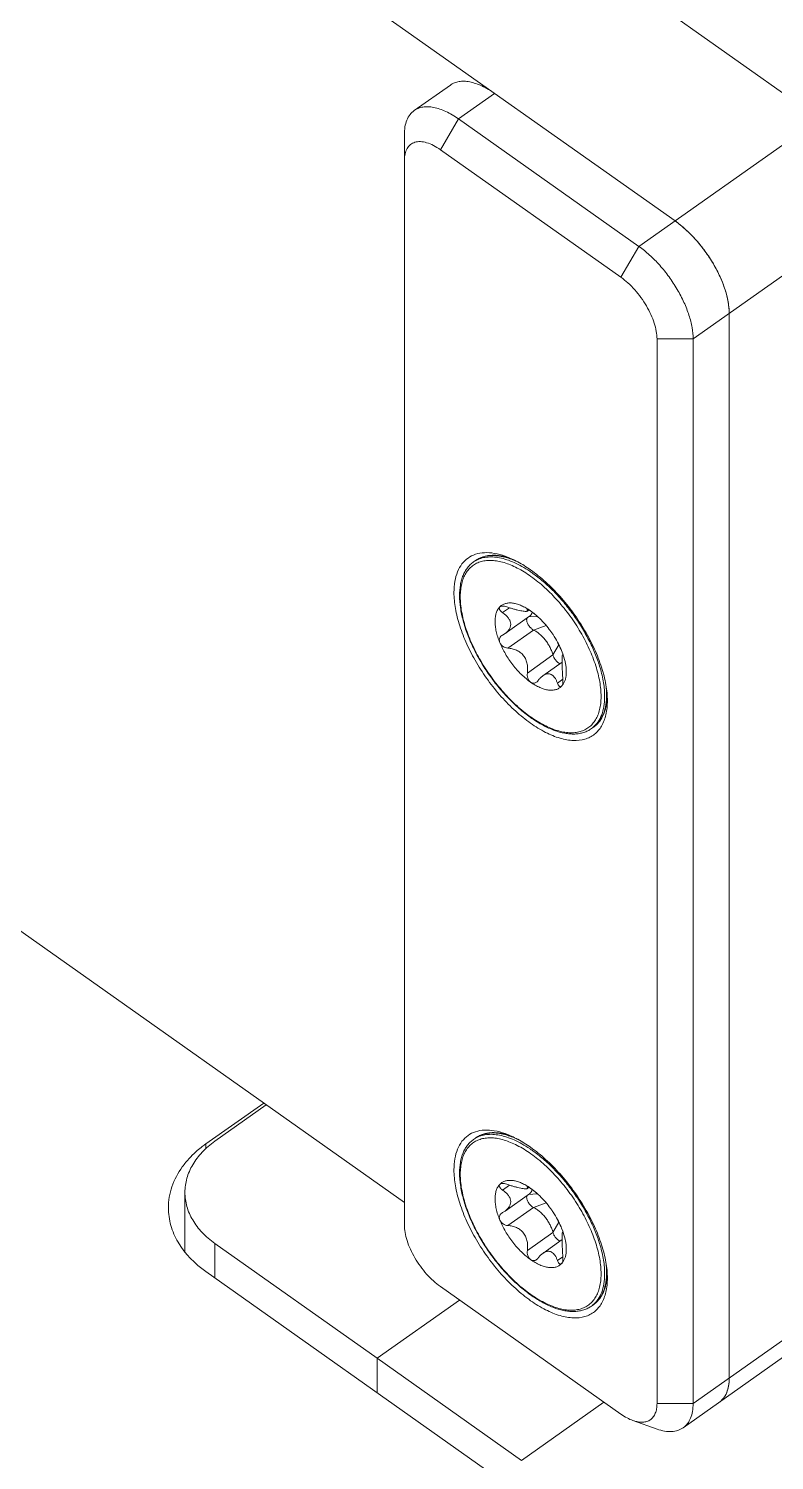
# Model space of a CAD drawing. Header units: millimetres. Extents: x 0 to 9253, y 0 to 2730.
# Drawn here: x 5332 to 5361.2, y 1810.2 to 1866.4 of the extents above; entities that cross this region are included whole.
import ezdxf

# ---------------------------------------------------------------- set-up
doc = ezdxf.new("R2010")
doc.units = ezdxf.units.MM
doc.layers.get('0').update_dxf_attribs({"lineweight": 13})

msp = doc.modelspace()

# ---------------------------------------------------------------- linework, layer by layer
at = {"color": 7, "linetype": 'Continuous'}
for p, q in [((5357.306, 1858.814), (5028.502, 2091.314)), ((5036.671, 2039.576), (5346.7, 1820.352)), ((5350.942, 1871.314), (5362.963, 1862.814)), ((5348.503, 1864.142), (5347.089, 1863.142)), ((5348.821, 1862.814), (5350.235, 1863.814)), ((5348.821, 1862.814), (5348.114, 1861.607)), ((5348.821, 1862.814), (5355.892, 1857.814)), ((5355.892, 1857.814), (5362.963, 1862.814)), ((5346.7, 1819.474), (5346.7, 1862.193)), ((5348.114, 1861.607), (5355.185, 1856.607)), ((5358.013, 1854.193), (5365.084, 1859.193)), ((5355.185, 1856.607), (5355.892, 1857.814)), ((5359.428, 1855.193), (5359.428, 1813.474)), ((5356.599, 1854.193), (5356.599, 1812.474)), ((5358.013, 1854.193), (5356.599, 1854.193)), ((5358.013, 1854.193), (5358.013, 1812.474)), ((5349.411, 1845.453), (5349.487, 1845.507)), ((5350.636, 1845.641), (5350.631, 1845.642)), ((5350.636, 1845.641), (5350.631, 1845.642)), ((5350.451, 1843.7), (5350.44, 1843.69)), ((5350.821, 1843.659), (5350.548, 1843.467)), ((5351.605, 1843.325), (5350.645, 1842.646)), ((5351.54, 1843.597), (5351.519, 1843.583)), ((5351.586, 1843.574), (5351.521, 1843.528)), ((5351.566, 1843.297), (5351.907, 1843.316)), ((5351.586, 1843.575), (5351.649, 1843.533)), ((5350.548, 1842.588), (5350.515, 1842.568)), ((5350.645, 1842.646), (5350.548, 1842.588)), ((5351.76, 1842.786), (5350.758, 1842.077)), ((5351.76, 1842.786), (5352.25, 1842.965)), ((5352.522, 1841.808), (5352.752, 1842.209)), ((5352.903, 1841.859), (5352.859, 1841.98)), ((5352.522, 1841.808), (5351.519, 1841.099)), ((5352.882, 1841.525), (5352.12, 1840.987)), ((5352.914, 1841.811), (5352.897, 1841.799)), ((5352.897, 1841.799), (5352.909, 1841.797)), ((5352.914, 1841.811), (5352.903, 1841.859)), ((5352.914, 1841.801), (5352.909, 1841.797)), ((5352.909, 1841.797), (5352.913, 1841.797)), ((5352.913, 1841.797), (5352.914, 1841.811)), ((5352.913, 1840.855), (5352.699, 1840.704)), ((5354.37, 1841.302), (5354.371, 1841.298)), ((5354.37, 1841.302), (5354.371, 1841.298)), ((5352.848, 1840.574), (5352.859, 1840.583)), ((5354.029, 1838.921), (5354.106, 1838.975)), ((5341.189, 1824.249), (5338.921, 1822.645)), ((5339.275, 1822.749), (5341.293, 1824.175)), ((5349.411, 1822.825), (5349.487, 1822.879)), ((5350.636, 1823.013), (5350.631, 1823.015)), ((5350.636, 1823.013), (5350.631, 1823.015)), ((5338.921, 1822.645), (5338.921, 1822.458)), ((5338.103, 1820.749), (5338.103, 1818.424)), ((5350.451, 1821.072), (5350.44, 1821.063)), ((5350.821, 1821.032), (5350.548, 1820.839)), ((5351.605, 1820.698), (5350.645, 1820.018)), ((5351.54, 1820.97), (5351.519, 1820.955)), ((5351.586, 1820.947), (5351.521, 1820.901)), ((5351.566, 1820.67), (5351.907, 1820.689)), ((5351.586, 1820.947), (5351.649, 1820.906)), ((5351.76, 1820.158), (5350.758, 1819.449)), ((5351.76, 1820.158), (5352.25, 1820.338)), ((5350.548, 1819.96), (5350.515, 1819.94)), ((5350.645, 1820.018), (5350.548, 1819.96)), ((5352.522, 1819.18), (5352.752, 1819.581)), ((5352.522, 1819.18), (5351.519, 1818.471)), ((5352.903, 1819.232), (5352.859, 1819.352)), ((5352.914, 1819.184), (5352.897, 1819.172)), ((5352.897, 1819.172), (5352.909, 1819.17)), ((5352.914, 1819.183), (5352.903, 1819.232)), ((5352.914, 1819.174), (5352.909, 1819.17)), ((5352.909, 1819.17), (5352.913, 1819.169)), ((5352.913, 1819.169), (5352.914, 1819.183)), ((5339.275, 1818.749), (5339.275, 1817.395)), ((5345.639, 1814.249), (5339.275, 1818.749)), ((5352.882, 1818.898), (5352.12, 1818.359)), ((5354.37, 1818.674), (5354.371, 1818.67)), ((5354.37, 1818.674), (5354.371, 1818.67)), ((5352.913, 1818.228), (5352.699, 1818.076)), ((5352.848, 1817.947), (5352.859, 1817.956)), ((5338.921, 1817.645), (5349.882, 1809.895)), ((5358.013, 1812.474), (5365.084, 1817.474)), ((5355.185, 1812.059), (5348.114, 1817.059)), ((5348.864, 1816.529), (5345.639, 1814.249)), ((5345.639, 1814.247), (5348.865, 1816.528)), ((5354.029, 1816.293), (5354.106, 1816.347)), ((5364.695, 1816.524), (5357.624, 1811.524)), ((5345.639, 1812.895), (5345.639, 1814.249)), ((5351.296, 1810.247), (5345.639, 1814.247)), ((5351.296, 1810.247), (5354.522, 1812.528)), ((5356.599, 1812.474), (5358.013, 1812.474)), ((5355.656, 1811.807), (5356.599, 1811.474))]:
    msp.add_line(p, q, dxfattribs=at)
for centre, radius, start, end in [((5349.991, 1844.632), 1.005, 119.9292, 125.2558), ((5350.067, 1844.687), 1.004, 120.3226, 125.2571), ((5350.078, 1844.668), 1.026, 114.0215, 120.3004), ((5350.086, 1844.65), 1.045, 113.4047, 114.0309), ((5348.808, 1840.897), 5.043, 54.564, 56.2128), ((5348.678, 1840.714), 5.268, 54.0834, 54.5753), ((5351.625, 1844.087), 2.733, 179.5184, 180.0007), ((5350.803, 1843.335), 0.508, 134.0281, 135.7069), ((5350.211, 1841.499), 2.491, 54.7313, 56.4817), ((5349.233, 1840.428), 3.946, 35.3929, 37.1183), ((5349.232, 1840.427), 3.948, 33.4584, 35.3949), ((5349.337, 1840.494), 3.824, 28.3529, 33.4912), ((5350.024, 1840.816), 3.064, 19.9126, 22.3124), ((5350.137, 1840.858), 2.944, 19.3137, 19.9063), ((5350.18, 1840.873), 2.899, 18.9813, 19.313), ((5350.203, 1840.881), 2.874, 18.8073, 18.9811), ((5350.218, 1840.886), 2.858, 18.6688, 18.8073), ((5351.674, 1840.187), 2.733, 359.5184, 0.0007), ((5351.745, 1840.187), 2.803, 359.5184, 0.0007), ((5351.814, 1840.241), 2.811, 359.6745, 0.0003), ((5352.218, 1840.275), 2.436, 353.8088, 356.4328), ((5353.45, 1839.74), 1.003, 305.2667, 310.601), ((5353.527, 1839.794), 1.003, 305.2672, 310.7711), ((5349.991, 1822.005), 1.005, 119.9292, 125.2558), ((5350.067, 1822.06), 1.004, 120.3226, 125.2571), ((5350.078, 1822.04), 1.026, 114.0215, 120.3004), ((5350.086, 1822.023), 1.045, 113.4047, 114.0309), ((5348.808, 1818.27), 5.043, 54.564, 56.2128), ((5348.678, 1818.086), 5.268, 54.0834, 54.5753), ((5351.625, 1821.459), 2.733, 179.5184, 180.0007), ((5350.803, 1820.708), 0.508, 134.0281, 135.7069), ((5350.211, 1818.872), 2.491, 54.7313, 56.4817), ((5349.233, 1817.801), 3.946, 35.3929, 37.1183), ((5349.232, 1817.8), 3.948, 33.4584, 35.3949), ((5349.337, 1817.866), 3.824, 28.3529, 33.4912), ((5350.024, 1818.189), 3.064, 19.9126, 22.3124), ((5350.137, 1818.23), 2.944, 19.3137, 19.9063), ((5350.18, 1818.245), 2.899, 18.9813, 19.313), ((5350.203, 1818.253), 2.874, 18.8073, 18.9811), ((5350.218, 1818.258), 2.858, 18.6688, 18.8073), ((5351.674, 1817.559), 2.733, 359.5184, 0.0007), ((5351.745, 1817.559), 2.803, 359.5184, 0.0007), ((5351.814, 1817.613), 2.811, 359.6745, 0.0003), ((5352.218, 1817.647), 2.436, 353.8088, 356.4328), ((5353.45, 1817.112), 1.003, 305.2667, 310.601), ((5353.527, 1817.167), 1.003, 305.2672, 310.7711), ((5358.486, 1813.232), 0.904, 327.7935, 330.9858), ((5358.603, 1813.14), 0.754, 305.258, 308.1366)]:
    msp.add_arc(centre, radius, start, end, dxfattribs=at)
for points, knots in [([(5362.822, 1864.085), (5362.822, 1864.307), (5362.783, 1864.773), (5362.632, 1865.488), (5362.388, 1866.238), (5362.057, 1867.004), (5361.647, 1867.768), (5361.169, 1868.511), (5360.633, 1869.215), (5360.053, 1869.863), (5359.443, 1870.438), (5358.818, 1870.928), (5358.193, 1871.319), (5357.583, 1871.603), (5357.001, 1871.773), (5356.46, 1871.823), (5356.045, 1871.759), (5355.755, 1871.643), (5355.625, 1871.566), (5355.564, 1871.523)], [0, 0, 0, 0, 0.057003, 0.11975, 0.187541, 0.259376, 0.334045, 0.410199, 0.486425, 0.561307, 0.633489, 0.701741, 0.765036, 0.822643, 0.874249, 0.920128, 0.961345, 0.980849, 1, 1, 1, 1]), ([(5350.235, 1863.814), (5350.077, 1863.926), (5349.767, 1864.113), (5349.354, 1864.26), (5349.049, 1864.296), (5348.845, 1864.285), (5348.661, 1864.236), (5348.552, 1864.177), (5348.503, 1864.142)], [0, 0, 0, 0, 0.311571, 0.578632, 0.695783, 0.803349, 0.903648, 1, 1, 1, 1]), ([(5347.089, 1863.142), (5347.138, 1863.177), (5347.247, 1863.236), (5347.431, 1863.285), (5347.635, 1863.296), (5347.94, 1863.26), (5348.353, 1863.113), (5348.663, 1862.926), (5348.821, 1862.814)], [0, 0, 0, 0, 0.096353, 0.196653, 0.304221, 0.421374, 0.688435, 1, 1, 1, 1]), ([(5346.7, 1862.193), (5346.7, 1862.296), (5346.714, 1862.491), (5346.786, 1862.76), (5346.909, 1862.984), (5347.026, 1863.098), (5347.089, 1863.142)], [0, 0, 0, 0, 0.289751, 0.548335, 0.78139, 1, 1, 1, 1]), ([(5346.7, 1861.193), (5346.7, 1861.279), (5346.714, 1861.44), (5346.792, 1861.657), (5346.929, 1861.82), (5347.116, 1861.914), (5347.34, 1861.935), (5347.588, 1861.887), (5347.853, 1861.777), (5348.026, 1861.669), (5348.114, 1861.607)], [0, 0, 0, 0, 0.132191, 0.246627, 0.349321, 0.450496, 0.560965, 0.688028, 0.83459, 1, 1, 1, 1]), ([(5359.428, 1855.193), (5359.428, 1855.341), (5359.395, 1855.656), (5359.272, 1856.136), (5359.075, 1856.638), (5358.812, 1857.141), (5358.493, 1857.628), (5358.129, 1858.08), (5357.735, 1858.481), (5357.451, 1858.712), (5357.306, 1858.814)], [0, 0, 0, 0, 0.102755, 0.217924, 0.343218, 0.475537, 0.611221, 0.746367, 0.877161, 1, 1, 1, 1]), ([(5357.306, 1858.814), (5357.342, 1858.789), (5357.489, 1858.681), (5357.629, 1858.563), (5357.731, 1858.47)], [0, 0, 0, 0, 0.241635, 1, 1, 1, 1]), ([(5357.731, 1858.47), (5358.154, 1858.085), (5358.847, 1857.208), (5359.291, 1856.171), (5359.384, 1855.649)], [0, 0, 0, 0, 0.518754, 1, 1, 1, 1]), ([(5355.892, 1857.814), (5356.037, 1857.712), (5356.321, 1857.481), (5356.715, 1857.08), (5357.079, 1856.628), (5357.398, 1856.141), (5357.661, 1855.638), (5357.857, 1855.136), (5357.981, 1854.656), (5358.013, 1854.341), (5358.013, 1854.193)], [0, 0, 0, 0, 0.122837, 0.253629, 0.388777, 0.524463, 0.656785, 0.782079, 0.897247, 1, 1, 1, 1]), ([(5355.185, 1856.607), (5355.281, 1856.539), (5355.471, 1856.385), (5355.825, 1856.025), (5356.129, 1855.607), (5356.364, 1855.156), (5356.495, 1854.822), (5356.578, 1854.501), (5356.599, 1854.292), (5356.599, 1854.193)], [0, 0, 0, 0, 0.122879, 0.253716, 0.524307, 0.65667, 0.782004, 0.897211, 1, 1, 1, 1]), ([(5359.384, 1855.649), (5359.391, 1855.609), (5359.415, 1855.458), (5359.428, 1855.305), (5359.428, 1855.193)], [0, 0, 0, 0, 0.26293, 1, 1, 1, 1]), ([(5350.648, 1845.678), (5350.51, 1845.727), (5350.243, 1845.8), (5349.849, 1845.831), (5349.493, 1845.772), (5349.185, 1845.621), (5348.941, 1845.382), (5348.766, 1845.066), (5348.664, 1844.683), (5348.644, 1844.407), (5348.644, 1844.262)], [0, 0, 0, 0, 0.144915, 0.274145, 0.390691, 0.499997, 0.609306, 0.725837, 0.855094, 1, 1, 1, 1]), ([(5348.862, 1844.137), (5348.862, 1844.276), (5348.877, 1844.482), (5348.936, 1844.742), (5348.996, 1844.919), (5349.073, 1845.08), (5349.168, 1845.224), (5349.28, 1845.35), (5349.366, 1845.421), (5349.411, 1845.453)], [0, 0, 0, 0, 0.283345, 0.414706, 0.539907, 0.659852, 0.775647, 0.888522, 1, 1, 1, 1]), ([(5348.892, 1844.11), (5348.892, 1844.196), (5348.902, 1844.363), (5348.943, 1844.601), (5349.01, 1844.816), (5349.102, 1845.006), (5349.22, 1845.169), (5349.363, 1845.303), (5349.528, 1845.405), (5349.713, 1845.476), (5349.917, 1845.513), (5350.136, 1845.517), (5350.369, 1845.489), (5350.615, 1845.429), (5350.869, 1845.338), (5351.131, 1845.216), (5351.398, 1845.065), (5351.765, 1844.821), (5352.217, 1844.452), (5352.727, 1843.931), (5353.198, 1843.344), (5353.611, 1842.712), (5353.951, 1842.059), (5354.167, 1841.507), (5354.291, 1841.075), (5354.357, 1840.767), (5354.397, 1840.472), (5354.407, 1840.28), (5354.407, 1840.187)], [0, 0, 0, 0, 0.027495, 0.05307, 0.076848, 0.099092, 0.120176, 0.140583, 0.160874, 0.181623, 0.20335, 0.226477, 0.251305, 0.278019, 0.306706, 0.337363, 0.369924, 0.404265, 0.477539, 0.555486, 0.636, 0.716797, 0.795572, 0.870161, 0.905308, 0.938752, 0.970355, 1, 1, 1, 1]), ([(5349.487, 1845.507), (5349.528, 1845.535), (5349.613, 1845.587), (5349.751, 1845.647), (5349.899, 1845.689), (5350.111, 1845.723), (5350.397, 1845.718), (5350.625, 1845.672), (5350.742, 1845.639)], [0, 0, 0, 0, 0.113664, 0.22845, 0.345652, 0.466321, 0.72138, 1, 1, 1, 1]), ([(5349.489, 1845.503), (5349.553, 1845.54), (5349.692, 1845.6), (5349.922, 1845.649), (5350.172, 1845.655), (5350.439, 1845.62), (5350.721, 1845.545), (5351.014, 1845.43), (5351.315, 1845.278), (5351.513, 1845.156), (5351.612, 1845.089)], [0, 0, 0, 0, 0.097326, 0.199251, 0.308335, 0.426372, 0.554406, 0.692838, 0.841549, 1, 1, 1, 1]), ([(5350.631, 1845.642), (5350.543, 1845.665), (5350.372, 1845.698), (5350.119, 1845.711), (5349.884, 1845.684), (5349.738, 1845.639), (5349.671, 1845.61)], [0, 0, 0, 0, 0.278255, 0.535331, 0.77433, 1, 1, 1, 1]), ([(5350.899, 1845.558), (5350.877, 1845.566), (5350.791, 1845.597), (5350.703, 1845.624), (5350.636, 1845.641)], [0, 0, 0, 0, 0.256803, 1, 1, 1, 1]), ([(5351.649, 1845.142), (5351.486, 1845.257), (5351.164, 1845.46), (5350.818, 1845.618), (5350.648, 1845.678)], [0, 0, 0, 0, 0.525376, 1, 1, 1, 1]), ([(5351.147, 1845.453), (5351.126, 1845.463), (5351.045, 1845.5), (5350.962, 1845.534), (5350.899, 1845.558)], [0, 0, 0, 0, 0.255762, 1, 1, 1, 1]), ([(5354.655, 1840.012), (5354.655, 1840.221), (5354.609, 1840.667), (5354.434, 1841.348), (5354.155, 1842.058), (5353.783, 1842.772), (5353.33, 1843.462), (5352.816, 1844.102), (5352.257, 1844.669), (5351.854, 1844.997), (5351.649, 1845.142)], [0, 0, 0, 0, 0.102762, 0.217916, 0.343217, 0.475537, 0.611221, 0.746377, 0.877152, 1, 1, 1, 1]), ([(5351.769, 1844.98), (5351.914, 1844.875), (5352.202, 1844.644), (5352.61, 1844.253), (5352.998, 1843.817), (5353.359, 1843.346), (5353.683, 1842.849), (5353.965, 1842.337), (5354.197, 1841.822), (5354.319, 1841.474), (5354.37, 1841.302)], [0, 0, 0, 0, 0.1177, 0.241566, 0.369691, 0.49999, 0.63029, 0.758419, 0.882291, 1, 1, 1, 1]), ([(5348.644, 1844.262), (5348.644, 1844.052), (5348.69, 1843.606), (5348.865, 1842.925), (5349.144, 1842.215), (5349.516, 1841.501), (5349.968, 1840.811), (5350.483, 1840.171), (5351.041, 1839.604), (5351.444, 1839.276), (5351.649, 1839.131)], [0, 0, 0, 0, 0.102762, 0.217916, 0.343217, 0.475537, 0.611221, 0.746377, 0.877152, 1, 1, 1, 1]), ([(5354.029, 1838.921), (5353.984, 1838.888), (5353.886, 1838.83), (5353.727, 1838.766), (5353.555, 1838.725), (5353.373, 1838.706), (5353.183, 1838.711), (5352.911, 1838.746), (5352.555, 1838.849), (5352.121, 1839.049), (5351.68, 1839.323), (5351.239, 1839.667), (5350.81, 1840.07), (5350.402, 1840.524), (5350.026, 1841.018), (5349.689, 1841.539), (5349.401, 1842.076), (5349.168, 1842.614), (5348.996, 1843.143), (5348.889, 1843.648), (5348.862, 1843.979), (5348.862, 1844.137)], [0, 0, 0, 0, 0.020348, 0.040954, 0.062113, 0.084064, 0.107004, 0.131105, 0.183172, 0.24076, 0.303704, 0.371386, 0.442864, 0.516969, 0.592396, 0.667769, 0.741718, 0.812942, 0.88029, 0.942837, 1, 1, 1, 1]), ([(5354.407, 1840.164), (5354.406, 1840.077), (5354.397, 1839.911), (5354.356, 1839.672), (5354.289, 1839.457), (5354.196, 1839.267), (5354.078, 1839.104), (5353.936, 1838.97), (5353.771, 1838.868), (5353.586, 1838.798), (5353.382, 1838.76), (5353.163, 1838.756), (5352.929, 1838.784), (5352.684, 1838.844), (5352.429, 1838.935), (5352.167, 1839.057), (5351.901, 1839.208), (5351.534, 1839.452), (5351.082, 1839.822), (5350.571, 1840.342), (5350.101, 1840.929), (5349.688, 1841.561), (5349.348, 1842.214), (5349.131, 1842.766), (5349.008, 1843.198), (5348.942, 1843.506), (5348.901, 1843.801), (5348.892, 1843.993), (5348.892, 1844.087)], [0, 0, 0, 0, 0.027495, 0.05307, 0.076848, 0.099092, 0.120176, 0.140583, 0.160874, 0.181623, 0.20335, 0.226477, 0.251305, 0.278019, 0.306706, 0.337363, 0.369924, 0.404265, 0.477539, 0.555486, 0.636, 0.716797, 0.795572, 0.870161, 0.905308, 0.938752, 0.970355, 1, 1, 1, 1]), ([(5350.44, 1843.69), (5350.409, 1843.658), (5350.353, 1843.583), (5350.294, 1843.449), (5350.26, 1843.293), (5350.249, 1843.118), (5350.262, 1842.927), (5350.298, 1842.723), (5350.357, 1842.509), (5350.41, 1842.366), (5350.44, 1842.293)], [0, 0, 0, 0, 0.091266, 0.189474, 0.297243, 0.416076, 0.54641, 0.687871, 0.839572, 1, 1, 1, 1]), ([(5350.425, 1843.611), (5350.421, 1843.625), (5350.418, 1843.647), (5350.427, 1843.674), (5350.435, 1843.685), (5350.44, 1843.69)], [0, 0, 0, 0, 0.521535, 0.759521, 1, 1, 1, 1]), ([(5351.587, 1843.576), (5351.531, 1843.613), (5351.421, 1843.679), (5351.253, 1843.759), (5351.092, 1843.815), (5350.938, 1843.845), (5350.794, 1843.85), (5350.663, 1843.828), (5350.546, 1843.779), (5350.48, 1843.729), (5350.45, 1843.701)], [0, 0, 0, 0, 0.162342, 0.313094, 0.45169, 0.578275, 0.693796, 0.80029, 0.900994, 1, 1, 1, 1]), ([(5350.758, 1843.681), (5350.728, 1843.692), (5350.67, 1843.71), (5350.597, 1843.723), (5350.543, 1843.725), (5350.498, 1843.721), (5350.467, 1843.711), (5350.451, 1843.7)], [0, 0, 0, 0, 0.299243, 0.576412, 0.70117, 0.813951, 1, 1, 1, 1]), ([(5351.521, 1843.528), (5351.517, 1843.525), (5351.507, 1843.521), (5351.488, 1843.518), (5351.464, 1843.517), (5351.42, 1843.518), (5351.351, 1843.526), (5351.254, 1843.542), (5351.141, 1843.566), (5351.017, 1843.597), (5350.888, 1843.636), (5350.801, 1843.665), (5350.758, 1843.681)], [0, 0, 0, 0, 0.017776, 0.04129, 0.071725, 0.10971, 0.208848, 0.336332, 0.485753, 0.649852, 0.822688, 1, 1, 1, 1]), ([(5350.548, 1843.467), (5350.533, 1843.477), (5350.505, 1843.499), (5350.469, 1843.536), (5350.441, 1843.572), (5350.429, 1843.599), (5350.425, 1843.611)], [0, 0, 0, 0, 0.288787, 0.555164, 0.793406, 1, 1, 1, 1]), ([(5350.548, 1843.467), (5350.588, 1843.438), (5350.663, 1843.38), (5350.759, 1843.281), (5350.82, 1843.19), (5350.851, 1843.114), (5350.864, 1843.056), (5350.868, 1842.998), (5350.861, 1842.94), (5350.844, 1842.883), (5350.81, 1842.81), (5350.745, 1842.726), (5350.68, 1842.671), (5350.645, 1842.646)], [0, 0, 0, 0, 0.143825, 0.278772, 0.403871, 0.463152, 0.520788, 0.577527, 0.634216, 0.691616, 0.750259, 0.871969, 1, 1, 1, 1]), ([(5351.492, 1843.189), (5351.492, 1843.195), (5351.493, 1843.218), (5351.499, 1843.241), (5351.506, 1843.255)], [0, 0, 0, 0, 0.275702, 1, 1, 1, 1]), ([(5351.76, 1842.786), (5351.743, 1842.794), (5351.709, 1842.815), (5351.661, 1842.855), (5351.615, 1842.903), (5351.574, 1842.958), (5351.54, 1843.017), (5351.513, 1843.076), (5351.497, 1843.134), (5351.492, 1843.171), (5351.492, 1843.189)], [0, 0, 0, 0, 0.112622, 0.23785, 0.371685, 0.50936, 0.645708, 0.775681, 0.894882, 1, 1, 1, 1]), ([(5351.519, 1843.583), (5351.518, 1843.584), (5351.516, 1843.588), (5351.515, 1843.593), (5351.514, 1843.597), (5351.516, 1843.599), (5351.517, 1843.6)], [0, 0, 0, 0, 0.355902, 0.628068, 0.829749, 1, 1, 1, 1]), ([(5351.517, 1843.6), (5351.519, 1843.601), (5351.525, 1843.601), (5351.532, 1843.6), (5351.544, 1843.596), (5351.562, 1843.588), (5351.577, 1843.58), (5351.586, 1843.575)], [0, 0, 0, 0, 0.111663, 0.198844, 0.309885, 0.605789, 1, 1, 1, 1]), ([(5351.519, 1843.583), (5351.522, 1843.577), (5351.528, 1843.566), (5351.532, 1843.551), (5351.53, 1843.537), (5351.524, 1843.531), (5351.521, 1843.528)], [0, 0, 0, 0, 0.328739, 0.585572, 0.792553, 1, 1, 1, 1]), ([(5351.605, 1843.325), (5351.618, 1843.334), (5351.641, 1843.355), (5351.682, 1843.407), (5351.701, 1843.455), (5351.709, 1843.488)], [0, 0, 0, 0, 0.234322, 0.475484, 1, 1, 1, 1]), ([(5351.649, 1843.533), (5351.676, 1843.514), (5351.729, 1843.474), (5351.826, 1843.393), (5351.895, 1843.328), (5351.938, 1843.286)], [0, 0, 0, 0, 0.255249, 0.526148, 1, 1, 1, 1]), ([(5351.944, 1843.293), (5351.92, 1843.316), (5351.826, 1843.4), (5351.726, 1843.479), (5351.649, 1843.533)], [0, 0, 0, 0, 0.257633, 1, 1, 1, 1]), ([(5352.38, 1842.81), (5352.314, 1842.898), (5352.175, 1843.066), (5352.023, 1843.221), (5351.944, 1843.293)], [0, 0, 0, 0, 0.50747, 1, 1, 1, 1]), ([(5350.515, 1842.568), (5350.493, 1842.552), (5350.453, 1842.513), (5350.431, 1842.461), (5350.425, 1842.434)], [0, 0, 0, 0, 0.500922, 1, 1, 1, 1]), ([(5352.522, 1841.808), (5352.509, 1841.857), (5352.477, 1841.956), (5352.411, 1842.103), (5352.328, 1842.248), (5352.23, 1842.386), (5352.121, 1842.513), (5352.005, 1842.625), (5351.886, 1842.717), (5351.802, 1842.766), (5351.76, 1842.786)], [0, 0, 0, 0, 0.118952, 0.246136, 0.378501, 0.512652, 0.645082, 0.772393, 0.891521, 1, 1, 1, 1]), ([(5350.425, 1842.434), (5350.42, 1842.411), (5350.418, 1842.363), (5350.431, 1842.316), (5350.44, 1842.293)], [0, 0, 0, 0, 0.483898, 1, 1, 1, 1]), ([(5350.44, 1842.293), (5350.503, 1842.14), (5350.655, 1841.837), (5350.94, 1841.417), (5351.221, 1841.1), (5351.462, 1840.881), (5351.587, 1840.784), (5351.649, 1840.74)], [0, 0, 0, 0, 0.250196, 0.508893, 0.762955, 0.884361, 1, 1, 1, 1]), ([(5350.758, 1842.077), (5350.725, 1842.079), (5350.658, 1842.092), (5350.582, 1842.13), (5350.527, 1842.171), (5350.48, 1842.219), (5350.452, 1842.263), (5350.44, 1842.293)], [0, 0, 0, 0, 0.245233, 0.498582, 0.626731, 0.754065, 1, 1, 1, 1]), ([(5350.758, 1842.077), (5350.815, 1842.073), (5350.929, 1842.056), (5351.095, 1842), (5351.248, 1841.91), (5351.377, 1841.784), (5351.468, 1841.627), (5351.519, 1841.454), (5351.536, 1841.275), (5351.527, 1841.157), (5351.519, 1841.099)], [0, 0, 0, 0, 0.120814, 0.243904, 0.368801, 0.495006, 0.621982, 0.749037, 0.875327, 1, 1, 1, 1]), ([(5352.699, 1842.308), (5352.726, 1842.261), (5352.782, 1842.153), (5352.833, 1842.042), (5352.859, 1841.98)], [0, 0, 0, 0, 0.445771, 1, 1, 1, 1]), ([(5352.859, 1841.98), (5352.847, 1842.007), (5352.8, 1842.119), (5352.746, 1842.229), (5352.702, 1842.31)], [0, 0, 0, 0, 0.245063, 1, 1, 1, 1]), ([(5352.8, 1841.467), (5352.786, 1841.473), (5352.756, 1841.488), (5352.696, 1841.529), (5352.627, 1841.599), (5352.561, 1841.698), (5352.531, 1841.771), (5352.522, 1841.808)], [0, 0, 0, 0, 0.104136, 0.220643, 0.479774, 0.749989, 1, 1, 1, 1]), ([(5352.882, 1841.526), (5352.881, 1841.564), (5352.881, 1841.618), (5352.882, 1841.685), (5352.883, 1841.723), (5352.885, 1841.752), (5352.887, 1841.775), (5352.89, 1841.79), (5352.894, 1841.797), (5352.897, 1841.799)], [0, 0, 0, 0, 0.419531, 0.586931, 0.724372, 0.832314, 0.912258, 0.966644, 1, 1, 1, 1]), ([(5352.909, 1840.918), (5352.898, 1841.024), (5352.885, 1841.227), (5352.882, 1841.429), (5352.882, 1841.526)], [0, 0, 0, 0, 0.525901, 1, 1, 1, 1]), ([(5352.926, 1840.668), (5352.946, 1840.699), (5352.982, 1840.769), (5353.019, 1840.884), (5353.041, 1841.012), (5353.048, 1841.153), (5353.04, 1841.304), (5353.008, 1841.524), (5352.963, 1841.689), (5352.926, 1841.801)], [0, 0, 0, 0, 0.096081, 0.199088, 0.310354, 0.430601, 0.560048, 0.698488, 1, 1, 1, 1]), ([(5351.649, 1840.74), (5351.624, 1840.758), (5351.578, 1840.806), (5351.534, 1840.896), (5351.512, 1840.996), (5351.514, 1841.065), (5351.519, 1841.099)], [0, 0, 0, 0, 0.234752, 0.486769, 0.745016, 1, 1, 1, 1]), ([(5351.938, 1840.803), (5351.964, 1840.839), (5352.02, 1840.905), (5352.085, 1840.962), (5352.12, 1840.987)], [0, 0, 0, 0, 0.515217, 1, 1, 1, 1]), ([(5352.12, 1840.987), (5352.148, 1841.006), (5352.205, 1841.04), (5352.284, 1841.065), (5352.345, 1841.07), (5352.389, 1841.066), (5352.431, 1841.055), (5352.484, 1841.03), (5352.546, 1840.982), (5352.607, 1840.903), (5352.658, 1840.809), (5352.686, 1840.74), (5352.699, 1840.704)], [0, 0, 0, 0, 0.131848, 0.253072, 0.31025, 0.365802, 0.420643, 0.475821, 0.590628, 0.715667, 0.852336, 1, 1, 1, 1]), ([(5352.909, 1840.918), (5352.913, 1840.877), (5352.916, 1840.816), (5352.912, 1840.737), (5352.906, 1840.7), (5352.903, 1840.682)], [0, 0, 0, 0, 0.522301, 0.77072, 1, 1, 1, 1]), ([(5354.371, 1841.298), (5354.427, 1841.108), (5354.494, 1840.825), (5354.54, 1840.451), (5354.548, 1840.273), (5354.548, 1840.187)], [0, 0, 0, 0, 0.526173, 0.770035, 1, 1, 1, 1]), ([(5351.875, 1840.739), (5351.859, 1840.728), (5351.823, 1840.709), (5351.764, 1840.698), (5351.704, 1840.708), (5351.667, 1840.728), (5351.649, 1840.74)], [0, 0, 0, 0, 0.246733, 0.488436, 0.736143, 1, 1, 1, 1]), ([(5351.649, 1840.74), (5351.708, 1840.698), (5351.825, 1840.623), (5352.004, 1840.531), (5352.177, 1840.466), (5352.342, 1840.43), (5352.495, 1840.422), (5352.636, 1840.445), (5352.76, 1840.498), (5352.829, 1840.552), (5352.859, 1840.583)], [0, 0, 0, 0, 0.163888, 0.316029, 0.455502, 0.582312, 0.697357, 0.802785, 0.902149, 1, 1, 1, 1]), ([(5351.938, 1840.803), (5351.933, 1840.796), (5351.915, 1840.773), (5351.893, 1840.752), (5351.875, 1840.739)], [0, 0, 0, 0, 0.257919, 1, 1, 1, 1]), ([(5352.699, 1840.704), (5352.708, 1840.68), (5352.723, 1840.646), (5352.748, 1840.608), (5352.767, 1840.586), (5352.788, 1840.571), (5352.809, 1840.563), (5352.83, 1840.564), (5352.843, 1840.57), (5352.848, 1840.574)], [0, 0, 0, 0, 0.337817, 0.483665, 0.611858, 0.722571, 0.81862, 0.90738, 1, 1, 1, 1]), ([(5352.903, 1840.682), (5352.898, 1840.662), (5352.888, 1840.627), (5352.87, 1840.594), (5352.859, 1840.583)], [0, 0, 0, 0, 0.562123, 1, 1, 1, 1]), ([(5352.859, 1840.583), (5352.865, 1840.589), (5352.89, 1840.616), (5352.911, 1840.645), (5352.926, 1840.668)], [0, 0, 0, 0, 0.246195, 1, 1, 1, 1]), ([(5354.625, 1840.241), (5354.625, 1840.268), (5354.624, 1840.379), (5354.616, 1840.489), (5354.607, 1840.573)], [0, 0, 0, 0, 0.242747, 1, 1, 1, 1]), ([(5351.649, 1839.131), (5351.836, 1838.999), (5352.204, 1838.771), (5352.689, 1838.568), (5353.059, 1838.48), (5353.386, 1838.443), (5353.7, 1838.473), (5353.974, 1838.581), (5354.153, 1838.695), (5354.306, 1838.843), (5354.481, 1839.091), (5354.624, 1839.486), (5354.655, 1839.829), (5354.655, 1840.012)], [0, 0, 0, 0, 0.165232, 0.311598, 0.377511, 0.438766, 0.549105, 0.60039, 0.650633, 0.701266, 0.753668, 0.867951, 1, 1, 1, 1]), ([(5354.548, 1840.163), (5354.547, 1840.038), (5354.53, 1839.801), (5354.446, 1839.47), (5354.328, 1839.233), (5354.207, 1839.076), (5354.139, 1839.009), (5354.103, 1838.978)], [0, 0, 0, 0, 0.287056, 0.545618, 0.780334, 0.891445, 1, 1, 1, 1]), ([(5354.64, 1840.012), (5354.628, 1839.902), (5354.59, 1839.692), (5354.481, 1839.402), (5354.346, 1839.196), (5354.216, 1839.06), (5354.144, 1839.001), (5354.106, 1838.975)], [0, 0, 0, 0, 0.275804, 0.530316, 0.769114, 0.885043, 1, 1, 1, 1]), ([(5354.182, 1839.034), (5354.218, 1839.065), (5354.286, 1839.133), (5354.407, 1839.29), (5354.525, 1839.529), (5354.607, 1839.861), (5354.625, 1840.1), (5354.625, 1840.225)], [0, 0, 0, 0, 0.108447, 0.219486, 0.454162, 0.712798, 1, 1, 1, 1]), ([(5350.648, 1823.051), (5350.51, 1823.099), (5350.243, 1823.173), (5349.849, 1823.203), (5349.493, 1823.145), (5349.185, 1822.994), (5348.941, 1822.754), (5348.766, 1822.438), (5348.664, 1822.056), (5348.644, 1821.78), (5348.644, 1821.634)], [0, 0, 0, 0, 0.144915, 0.274145, 0.390691, 0.499997, 0.609306, 0.725837, 0.855094, 1, 1, 1, 1]), ([(5348.892, 1821.482), (5348.892, 1821.568), (5348.902, 1821.735), (5348.943, 1821.974), (5349.01, 1822.189), (5349.102, 1822.379), (5349.22, 1822.542), (5349.363, 1822.676), (5349.528, 1822.778), (5349.713, 1822.848), (5349.917, 1822.885), (5350.136, 1822.89), (5350.369, 1822.862), (5350.615, 1822.802), (5350.869, 1822.71), (5351.131, 1822.589), (5351.398, 1822.438), (5351.765, 1822.194), (5352.217, 1821.824), (5352.727, 1821.304), (5353.198, 1820.717), (5353.611, 1820.085), (5353.951, 1819.432), (5354.167, 1818.88), (5354.291, 1818.447), (5354.357, 1818.139), (5354.397, 1817.845), (5354.407, 1817.652), (5354.407, 1817.559)], [0, 0, 0, 0, 0.027495, 0.05307, 0.076848, 0.099092, 0.120176, 0.140583, 0.160874, 0.181623, 0.20335, 0.226477, 0.251305, 0.278019, 0.306706, 0.337363, 0.369924, 0.404265, 0.477539, 0.555486, 0.636, 0.716797, 0.795572, 0.870161, 0.905308, 0.938752, 0.970355, 1, 1, 1, 1]), ([(5349.487, 1822.879), (5349.528, 1822.908), (5349.613, 1822.96), (5349.751, 1823.02), (5349.899, 1823.062), (5350.111, 1823.095), (5350.397, 1823.091), (5350.625, 1823.044), (5350.742, 1823.011)], [0, 0, 0, 0, 0.113664, 0.22845, 0.345652, 0.466321, 0.72138, 1, 1, 1, 1]), ([(5349.489, 1822.875), (5349.553, 1822.912), (5349.692, 1822.973), (5349.922, 1823.021), (5350.172, 1823.028), (5350.439, 1822.993), (5350.721, 1822.918), (5351.014, 1822.803), (5351.315, 1822.65), (5351.513, 1822.528), (5351.612, 1822.462)], [0, 0, 0, 0, 0.097326, 0.199251, 0.308335, 0.426372, 0.554406, 0.692838, 0.841549, 1, 1, 1, 1]), ([(5350.631, 1823.015), (5350.543, 1823.037), (5350.372, 1823.071), (5350.119, 1823.084), (5349.884, 1823.057), (5349.738, 1823.011), (5349.671, 1822.982)], [0, 0, 0, 0, 0.278255, 0.535331, 0.77433, 1, 1, 1, 1]), ([(5350.899, 1822.93), (5350.877, 1822.939), (5350.791, 1822.97), (5350.703, 1822.996), (5350.636, 1823.013)], [0, 0, 0, 0, 0.256803, 1, 1, 1, 1]), ([(5351.649, 1822.514), (5351.486, 1822.629), (5351.164, 1822.832), (5350.818, 1822.991), (5350.648, 1823.051)], [0, 0, 0, 0, 0.525376, 1, 1, 1, 1]), ([(5351.147, 1822.826), (5351.126, 1822.835), (5351.045, 1822.873), (5350.962, 1822.907), (5350.899, 1822.93)], [0, 0, 0, 0, 0.255762, 1, 1, 1, 1]), ([(5338.103, 1820.749), (5338.103, 1820.934), (5338.157, 1821.314), (5338.393, 1821.854), (5338.771, 1822.346), (5339.096, 1822.622), (5339.275, 1822.749)], [0, 0, 0, 0, 0.23174, 0.471874, 0.726891, 1, 1, 1, 1]), ([(5338.921, 1822.645), (5338.875, 1822.612), (5338.694, 1822.479), (5338.524, 1822.333), (5338.404, 1822.216)], [0, 0, 0, 0, 0.254793, 1, 1, 1, 1]), ([(5348.862, 1821.509), (5348.862, 1821.649), (5348.877, 1821.855), (5348.936, 1822.115), (5348.996, 1822.291), (5349.073, 1822.452), (5349.168, 1822.596), (5349.28, 1822.722), (5349.366, 1822.793), (5349.411, 1822.825)], [0, 0, 0, 0, 0.283345, 0.414706, 0.539907, 0.659852, 0.775647, 0.888522, 1, 1, 1, 1]), ([(5354.655, 1817.384), (5354.655, 1817.594), (5354.609, 1818.04), (5354.434, 1818.72), (5354.155, 1819.431), (5353.783, 1820.144), (5353.33, 1820.834), (5352.816, 1821.475), (5352.257, 1822.042), (5351.854, 1822.369), (5351.649, 1822.514)], [0, 0, 0, 0, 0.102762, 0.217916, 0.343217, 0.475537, 0.611221, 0.746377, 0.877152, 1, 1, 1, 1]), ([(5351.769, 1822.353), (5351.914, 1822.247), (5352.202, 1822.016), (5352.61, 1821.626), (5352.998, 1821.19), (5353.359, 1820.718), (5353.683, 1820.221), (5353.965, 1819.71), (5354.197, 1819.195), (5354.319, 1818.847), (5354.37, 1818.674)], [0, 0, 0, 0, 0.1177, 0.241566, 0.369691, 0.49999, 0.63029, 0.758419, 0.882291, 1, 1, 1, 1]), ([(5338, 1821.747), (5337.829, 1821.51), (5337.555, 1820.998), (5337.457, 1820.423), (5337.457, 1820.145)], [0, 0, 0, 0, 0.512446, 1, 1, 1, 1]), ([(5338.404, 1822.216), (5338.367, 1822.179), (5338.222, 1822.031), (5338.089, 1821.872), (5338, 1821.747)], [0, 0, 0, 0, 0.255178, 1, 1, 1, 1]), ([(5348.644, 1821.634), (5348.644, 1821.424), (5348.69, 1820.979), (5348.865, 1820.298), (5349.144, 1819.587), (5349.516, 1818.874), (5349.968, 1818.184), (5350.483, 1817.543), (5351.041, 1816.977), (5351.444, 1816.649), (5351.649, 1816.504)], [0, 0, 0, 0, 0.102762, 0.217916, 0.343217, 0.475537, 0.611221, 0.746377, 0.877152, 1, 1, 1, 1]), ([(5354.029, 1816.293), (5353.984, 1816.261), (5353.886, 1816.203), (5353.727, 1816.139), (5353.555, 1816.097), (5353.373, 1816.079), (5353.183, 1816.083), (5352.911, 1816.119), (5352.555, 1816.221), (5352.121, 1816.421), (5351.68, 1816.696), (5351.239, 1817.039), (5350.81, 1817.443), (5350.402, 1817.897), (5350.026, 1818.39), (5349.689, 1818.912), (5349.401, 1819.448), (5349.168, 1819.987), (5348.996, 1820.515), (5348.889, 1821.021), (5348.862, 1821.351), (5348.862, 1821.509)], [0, 0, 0, 0, 0.020348, 0.040954, 0.062113, 0.084064, 0.107004, 0.131105, 0.183172, 0.24076, 0.303704, 0.371386, 0.442864, 0.516969, 0.592396, 0.667769, 0.741718, 0.812942, 0.88029, 0.942837, 1, 1, 1, 1]), ([(5354.407, 1817.536), (5354.406, 1817.45), (5354.397, 1817.283), (5354.356, 1817.045), (5354.289, 1816.829), (5354.196, 1816.639), (5354.078, 1816.476), (5353.936, 1816.343), (5353.771, 1816.24), (5353.586, 1816.17), (5353.382, 1816.133), (5353.163, 1816.128), (5352.929, 1816.156), (5352.684, 1816.216), (5352.429, 1816.308), (5352.167, 1816.43), (5351.901, 1816.581), (5351.534, 1816.825), (5351.082, 1817.194), (5350.571, 1817.714), (5350.101, 1818.301), (5349.688, 1818.933), (5349.348, 1819.586), (5349.131, 1820.139), (5349.008, 1820.571), (5348.942, 1820.879), (5348.901, 1821.174), (5348.892, 1821.366), (5348.892, 1821.459)], [0, 0, 0, 0, 0.027495, 0.05307, 0.076848, 0.099092, 0.120176, 0.140583, 0.160874, 0.181623, 0.20335, 0.226477, 0.251305, 0.278019, 0.306706, 0.337363, 0.369924, 0.404265, 0.477539, 0.555486, 0.636, 0.716797, 0.795572, 0.870161, 0.905308, 0.938752, 0.970355, 1, 1, 1, 1]), ([(5351.587, 1820.949), (5351.531, 1820.985), (5351.421, 1821.052), (5351.253, 1821.132), (5351.092, 1821.188), (5350.938, 1821.218), (5350.794, 1821.222), (5350.663, 1821.2), (5350.546, 1821.151), (5350.48, 1821.101), (5350.45, 1821.073)], [0, 0, 0, 0, 0.162342, 0.313094, 0.45169, 0.578275, 0.693796, 0.80029, 0.900994, 1, 1, 1, 1]), ([(5339.275, 1818.749), (5339.096, 1818.875), (5338.771, 1819.151), (5338.393, 1819.644), (5338.157, 1820.183), (5338.103, 1820.563), (5338.103, 1820.749)], [0, 0, 0, 0, 0.273109, 0.528126, 0.76826, 1, 1, 1, 1]), ([(5350.44, 1821.063), (5350.409, 1821.031), (5350.353, 1820.956), (5350.294, 1820.821), (5350.26, 1820.666), (5350.249, 1820.491), (5350.262, 1820.3), (5350.298, 1820.096), (5350.357, 1819.882), (5350.41, 1819.739), (5350.44, 1819.666)], [0, 0, 0, 0, 0.091266, 0.189474, 0.297243, 0.416076, 0.54641, 0.687871, 0.839572, 1, 1, 1, 1]), ([(5350.425, 1820.984), (5350.421, 1820.998), (5350.418, 1821.02), (5350.427, 1821.047), (5350.435, 1821.058), (5350.44, 1821.063)], [0, 0, 0, 0, 0.521535, 0.759521, 1, 1, 1, 1]), ([(5350.548, 1820.839), (5350.533, 1820.85), (5350.505, 1820.872), (5350.469, 1820.908), (5350.441, 1820.945), (5350.429, 1820.971), (5350.425, 1820.984)], [0, 0, 0, 0, 0.288787, 0.555164, 0.793406, 1, 1, 1, 1]), ([(5350.758, 1821.054), (5350.728, 1821.065), (5350.67, 1821.083), (5350.597, 1821.096), (5350.543, 1821.097), (5350.498, 1821.093), (5350.467, 1821.083), (5350.451, 1821.072)], [0, 0, 0, 0, 0.299243, 0.576412, 0.70117, 0.813951, 1, 1, 1, 1]), ([(5350.548, 1820.839), (5350.588, 1820.811), (5350.663, 1820.752), (5350.759, 1820.654), (5350.82, 1820.563), (5350.851, 1820.486), (5350.864, 1820.429), (5350.868, 1820.37), (5350.861, 1820.313), (5350.844, 1820.256), (5350.81, 1820.183), (5350.745, 1820.099), (5350.68, 1820.043), (5350.645, 1820.018)], [0, 0, 0, 0, 0.143825, 0.278772, 0.403871, 0.463152, 0.520788, 0.577527, 0.634216, 0.691616, 0.750259, 0.871969, 1, 1, 1, 1]), ([(5351.521, 1820.901), (5351.517, 1820.898), (5351.507, 1820.894), (5351.488, 1820.89), (5351.464, 1820.889), (5351.42, 1820.891), (5351.351, 1820.899), (5351.254, 1820.915), (5351.141, 1820.939), (5351.017, 1820.97), (5350.888, 1821.008), (5350.801, 1821.038), (5350.758, 1821.054)], [0, 0, 0, 0, 0.017776, 0.04129, 0.071725, 0.10971, 0.208848, 0.336332, 0.485753, 0.649852, 0.822688, 1, 1, 1, 1]), ([(5351.492, 1820.561), (5351.492, 1820.568), (5351.493, 1820.59), (5351.499, 1820.613), (5351.506, 1820.628)], [0, 0, 0, 0, 0.275702, 1, 1, 1, 1]), ([(5351.519, 1820.955), (5351.518, 1820.957), (5351.516, 1820.961), (5351.515, 1820.966), (5351.514, 1820.97), (5351.516, 1820.972), (5351.517, 1820.972)], [0, 0, 0, 0, 0.355902, 0.628068, 0.829749, 1, 1, 1, 1]), ([(5351.517, 1820.972), (5351.519, 1820.974), (5351.525, 1820.974), (5351.532, 1820.973), (5351.544, 1820.969), (5351.562, 1820.961), (5351.577, 1820.952), (5351.586, 1820.947)], [0, 0, 0, 0, 0.111663, 0.198844, 0.309885, 0.605789, 1, 1, 1, 1]), ([(5351.519, 1820.955), (5351.522, 1820.949), (5351.528, 1820.939), (5351.532, 1820.924), (5351.53, 1820.91), (5351.524, 1820.903), (5351.521, 1820.901)], [0, 0, 0, 0, 0.328739, 0.585572, 0.792553, 1, 1, 1, 1]), ([(5351.605, 1820.698), (5351.618, 1820.706), (5351.641, 1820.727), (5351.682, 1820.78), (5351.701, 1820.828), (5351.709, 1820.861)], [0, 0, 0, 0, 0.234322, 0.475484, 1, 1, 1, 1]), ([(5351.649, 1820.906), (5351.676, 1820.887), (5351.729, 1820.847), (5351.826, 1820.765), (5351.895, 1820.701), (5351.938, 1820.659)], [0, 0, 0, 0, 0.255249, 0.526148, 1, 1, 1, 1]), ([(5351.944, 1820.666), (5351.92, 1820.688), (5351.826, 1820.773), (5351.726, 1820.851), (5351.649, 1820.906)], [0, 0, 0, 0, 0.257633, 1, 1, 1, 1]), ([(5352.38, 1820.182), (5352.314, 1820.27), (5352.175, 1820.438), (5352.023, 1820.593), (5351.944, 1820.666)], [0, 0, 0, 0, 0.50747, 1, 1, 1, 1]), ([(5337.457, 1820.145), (5337.457, 1819.913), (5337.524, 1819.438), (5337.928, 1818.514), (5338.492, 1817.949), (5338.921, 1817.645)], [0, 0, 0, 0, 0.232401, 0.473227, 1, 1, 1, 1]), ([(5351.76, 1820.158), (5351.743, 1820.166), (5351.709, 1820.187), (5351.661, 1820.227), (5351.615, 1820.276), (5351.574, 1820.331), (5351.54, 1820.389), (5351.513, 1820.449), (5351.497, 1820.506), (5351.492, 1820.544), (5351.492, 1820.561)], [0, 0, 0, 0, 0.112622, 0.23785, 0.371685, 0.50936, 0.645708, 0.775681, 0.894882, 1, 1, 1, 1]), ([(5352.522, 1819.18), (5352.509, 1819.229), (5352.477, 1819.329), (5352.411, 1819.475), (5352.328, 1819.62), (5352.23, 1819.759), (5352.121, 1819.886), (5352.005, 1819.997), (5351.886, 1820.089), (5351.802, 1820.138), (5351.76, 1820.158)], [0, 0, 0, 0, 0.118952, 0.246136, 0.378501, 0.512652, 0.645082, 0.772393, 0.891521, 1, 1, 1, 1]), ([(5350.425, 1819.807), (5350.42, 1819.784), (5350.418, 1819.736), (5350.431, 1819.689), (5350.44, 1819.666)], [0, 0, 0, 0, 0.483898, 1, 1, 1, 1]), ([(5350.515, 1819.94), (5350.493, 1819.924), (5350.453, 1819.885), (5350.431, 1819.833), (5350.425, 1819.807)], [0, 0, 0, 0, 0.500922, 1, 1, 1, 1]), ([(5350.44, 1819.666), (5350.503, 1819.512), (5350.655, 1819.209), (5350.94, 1818.789), (5351.221, 1818.473), (5351.462, 1818.254), (5351.587, 1818.157), (5351.649, 1818.113)], [0, 0, 0, 0, 0.250196, 0.508893, 0.762955, 0.884361, 1, 1, 1, 1]), ([(5350.758, 1819.449), (5350.725, 1819.451), (5350.658, 1819.465), (5350.582, 1819.502), (5350.527, 1819.544), (5350.48, 1819.592), (5350.452, 1819.635), (5350.44, 1819.666)], [0, 0, 0, 0, 0.245233, 0.498582, 0.626731, 0.754065, 1, 1, 1, 1]), ([(5352.699, 1819.681), (5352.726, 1819.633), (5352.782, 1819.525), (5352.833, 1819.415), (5352.859, 1819.352)], [0, 0, 0, 0, 0.445771, 1, 1, 1, 1]), ([(5352.859, 1819.352), (5352.847, 1819.38), (5352.8, 1819.492), (5352.746, 1819.601), (5352.702, 1819.682)], [0, 0, 0, 0, 0.245063, 1, 1, 1, 1]), ([(5348.114, 1817.059), (5348.017, 1817.128), (5347.828, 1817.282), (5347.474, 1817.641), (5347.17, 1818.06), (5346.935, 1818.51), (5346.804, 1818.845), (5346.721, 1819.165), (5346.7, 1819.375), (5346.7, 1819.474)], [0, 0, 0, 0, 0.122879, 0.253716, 0.524307, 0.65667, 0.782004, 0.897211, 1, 1, 1, 1]), ([(5350.758, 1819.449), (5350.815, 1819.445), (5350.929, 1819.428), (5351.095, 1819.373), (5351.248, 1819.283), (5351.377, 1819.156), (5351.468, 1819), (5351.519, 1818.826), (5351.536, 1818.648), (5351.527, 1818.53), (5351.519, 1818.471)], [0, 0, 0, 0, 0.120814, 0.243904, 0.368801, 0.495006, 0.621982, 0.749037, 0.875327, 1, 1, 1, 1]), ([(5352.8, 1818.84), (5352.786, 1818.845), (5352.756, 1818.86), (5352.696, 1818.902), (5352.627, 1818.972), (5352.561, 1819.07), (5352.531, 1819.144), (5352.522, 1819.18)], [0, 0, 0, 0, 0.104136, 0.220643, 0.479774, 0.749989, 1, 1, 1, 1]), ([(5352.882, 1818.898), (5352.881, 1818.937), (5352.881, 1818.991), (5352.882, 1819.057), (5352.883, 1819.095), (5352.885, 1819.125), (5352.887, 1819.147), (5352.89, 1819.162), (5352.894, 1819.17), (5352.897, 1819.172)], [0, 0, 0, 0, 0.419531, 0.586931, 0.724372, 0.832314, 0.912258, 0.966644, 1, 1, 1, 1]), ([(5352.926, 1818.04), (5352.946, 1818.072), (5352.982, 1818.141), (5353.019, 1818.256), (5353.041, 1818.385), (5353.048, 1818.526), (5353.04, 1818.677), (5353.008, 1818.896), (5352.963, 1819.062), (5352.926, 1819.173)], [0, 0, 0, 0, 0.096081, 0.199088, 0.310354, 0.430601, 0.560048, 0.698488, 1, 1, 1, 1]), ([(5351.649, 1818.113), (5351.624, 1818.131), (5351.578, 1818.179), (5351.534, 1818.268), (5351.512, 1818.369), (5351.514, 1818.438), (5351.519, 1818.471)], [0, 0, 0, 0, 0.234752, 0.486769, 0.745016, 1, 1, 1, 1]), ([(5352.12, 1818.359), (5352.148, 1818.379), (5352.205, 1818.413), (5352.284, 1818.438), (5352.345, 1818.442), (5352.389, 1818.439), (5352.431, 1818.427), (5352.484, 1818.403), (5352.546, 1818.354), (5352.607, 1818.276), (5352.658, 1818.182), (5352.686, 1818.113), (5352.699, 1818.076)], [0, 0, 0, 0, 0.131848, 0.253072, 0.31025, 0.365802, 0.420643, 0.475821, 0.590628, 0.715667, 0.852336, 1, 1, 1, 1]), ([(5352.909, 1818.291), (5352.898, 1818.397), (5352.885, 1818.599), (5352.882, 1818.802), (5352.882, 1818.898)], [0, 0, 0, 0, 0.525901, 1, 1, 1, 1]), ([(5354.371, 1818.67), (5354.427, 1818.481), (5354.494, 1818.198), (5354.54, 1817.824), (5354.548, 1817.646), (5354.548, 1817.559)], [0, 0, 0, 0, 0.526173, 0.770035, 1, 1, 1, 1]), ([(5351.875, 1818.112), (5351.859, 1818.1), (5351.823, 1818.081), (5351.764, 1818.071), (5351.704, 1818.081), (5351.667, 1818.1), (5351.649, 1818.113)], [0, 0, 0, 0, 0.246733, 0.488436, 0.736143, 1, 1, 1, 1]), ([(5351.649, 1818.113), (5351.708, 1818.071), (5351.825, 1817.995), (5352.004, 1817.903), (5352.177, 1817.839), (5352.342, 1817.802), (5352.495, 1817.795), (5352.636, 1817.817), (5352.76, 1817.87), (5352.829, 1817.925), (5352.859, 1817.956)], [0, 0, 0, 0, 0.163888, 0.316029, 0.455502, 0.582312, 0.697357, 0.802785, 0.902149, 1, 1, 1, 1]), ([(5351.938, 1818.175), (5351.933, 1818.169), (5351.915, 1818.145), (5351.893, 1818.124), (5351.875, 1818.112)], [0, 0, 0, 0, 0.257919, 1, 1, 1, 1]), ([(5351.938, 1818.175), (5351.964, 1818.211), (5352.02, 1818.278), (5352.085, 1818.335), (5352.12, 1818.359)], [0, 0, 0, 0, 0.515217, 1, 1, 1, 1]), ([(5352.699, 1818.076), (5352.708, 1818.052), (5352.723, 1818.019), (5352.748, 1817.981), (5352.767, 1817.959), (5352.788, 1817.944), (5352.809, 1817.936), (5352.83, 1817.937), (5352.843, 1817.943), (5352.848, 1817.947)], [0, 0, 0, 0, 0.337817, 0.483665, 0.611858, 0.722571, 0.81862, 0.90738, 1, 1, 1, 1]), ([(5352.903, 1818.055), (5352.898, 1818.035), (5352.888, 1818), (5352.87, 1817.967), (5352.859, 1817.956)], [0, 0, 0, 0, 0.562123, 1, 1, 1, 1]), ([(5352.859, 1817.956), (5352.865, 1817.962), (5352.89, 1817.989), (5352.911, 1818.018), (5352.926, 1818.04)], [0, 0, 0, 0, 0.246195, 1, 1, 1, 1]), ([(5352.909, 1818.291), (5352.913, 1818.25), (5352.916, 1818.189), (5352.912, 1818.11), (5352.906, 1818.072), (5352.903, 1818.055)], [0, 0, 0, 0, 0.522301, 0.77072, 1, 1, 1, 1]), ([(5354.625, 1817.613), (5354.625, 1817.64), (5354.624, 1817.751), (5354.616, 1817.862), (5354.607, 1817.945)], [0, 0, 0, 0, 0.242747, 1, 1, 1, 1]), ([(5351.649, 1816.504), (5351.836, 1816.372), (5352.204, 1816.144), (5352.689, 1815.941), (5353.059, 1815.853), (5353.386, 1815.816), (5353.7, 1815.845), (5353.974, 1815.953), (5354.153, 1816.068), (5354.306, 1816.216), (5354.481, 1816.463), (5354.624, 1816.859), (5354.655, 1817.201), (5354.655, 1817.384)], [0, 0, 0, 0, 0.165232, 0.311598, 0.377511, 0.438766, 0.549105, 0.60039, 0.650633, 0.701266, 0.753668, 0.867951, 1, 1, 1, 1]), ([(5354.548, 1817.536), (5354.547, 1817.411), (5354.53, 1817.173), (5354.446, 1816.843), (5354.328, 1816.605), (5354.207, 1816.449), (5354.139, 1816.381), (5354.103, 1816.351)], [0, 0, 0, 0, 0.287056, 0.545618, 0.780334, 0.891445, 1, 1, 1, 1]), ([(5354.64, 1817.385), (5354.628, 1817.275), (5354.59, 1817.065), (5354.481, 1816.775), (5354.346, 1816.568), (5354.216, 1816.432), (5354.144, 1816.374), (5354.106, 1816.347)], [0, 0, 0, 0, 0.275804, 0.530316, 0.769114, 0.885043, 1, 1, 1, 1]), ([(5354.182, 1816.407), (5354.218, 1816.438), (5354.286, 1816.505), (5354.407, 1816.663), (5354.525, 1816.902), (5354.607, 1817.234), (5354.625, 1817.472), (5354.625, 1817.597)], [0, 0, 0, 0, 0.108447, 0.219486, 0.454162, 0.712798, 1, 1, 1, 1]), ([(5359.038, 1812.524), (5359.102, 1812.569), (5359.218, 1812.683), (5359.341, 1812.906), (5359.414, 1813.176), (5359.428, 1813.371), (5359.428, 1813.474)], [0, 0, 0, 0, 0.218606, 0.451659, 0.710247, 1, 1, 1, 1]), ([(5359.428, 1813.474), (5359.428, 1813.439), (5359.424, 1813.306), (5359.407, 1813.174), (5359.384, 1813.079)], [0, 0, 0, 0, 0.263573, 1, 1, 1, 1]), ([(5359.384, 1813.079), (5359.378, 1813.053), (5359.351, 1812.955), (5359.313, 1812.859), (5359.276, 1812.794)], [0, 0, 0, 0, 0.262006, 1, 1, 1, 1]), ([(5356.599, 1812.474), (5356.599, 1812.405), (5356.59, 1812.275), (5356.542, 1812.095), (5356.46, 1811.946), (5356.344, 1811.834), (5356.2, 1811.763), (5356.032, 1811.735), (5355.847, 1811.75), (5355.721, 1811.784), (5355.656, 1811.807)], [0, 0, 0, 0, 0.144879, 0.274176, 0.390704, 0.500009, 0.609316, 0.725862, 0.855094, 1, 1, 1, 1]), ([(5358.013, 1812.474), (5358.013, 1812.371), (5357.999, 1812.176), (5357.927, 1811.906), (5357.804, 1811.683), (5357.687, 1811.569), (5357.624, 1811.524)], [0, 0, 0, 0, 0.289751, 0.548335, 0.78139, 1, 1, 1, 1]), ([(5359.25, 1812.75), (5359.238, 1812.731), (5359.186, 1812.655), (5359.122, 1812.589), (5359.069, 1812.547)], [0, 0, 0, 0, 0.256757, 1, 1, 1, 1]), ([(5355.656, 1811.807), (5355.576, 1811.835), (5355.413, 1811.91), (5355.262, 1812.005), (5355.185, 1812.059)], [0, 0, 0, 0, 0.474724, 1, 1, 1, 1]), ([(5357.624, 1811.524), (5357.561, 1811.479), (5357.414, 1811.407), (5357.163, 1811.366), (5356.885, 1811.387), (5356.696, 1811.439), (5356.599, 1811.474)], [0, 0, 0, 0, 0.218618, 0.451714, 0.710184, 1, 1, 1, 1])]:
    msp.add_open_spline(points, degree=3, knots=knots, dxfattribs=at)

doc.saveas('drawing.dxf')
